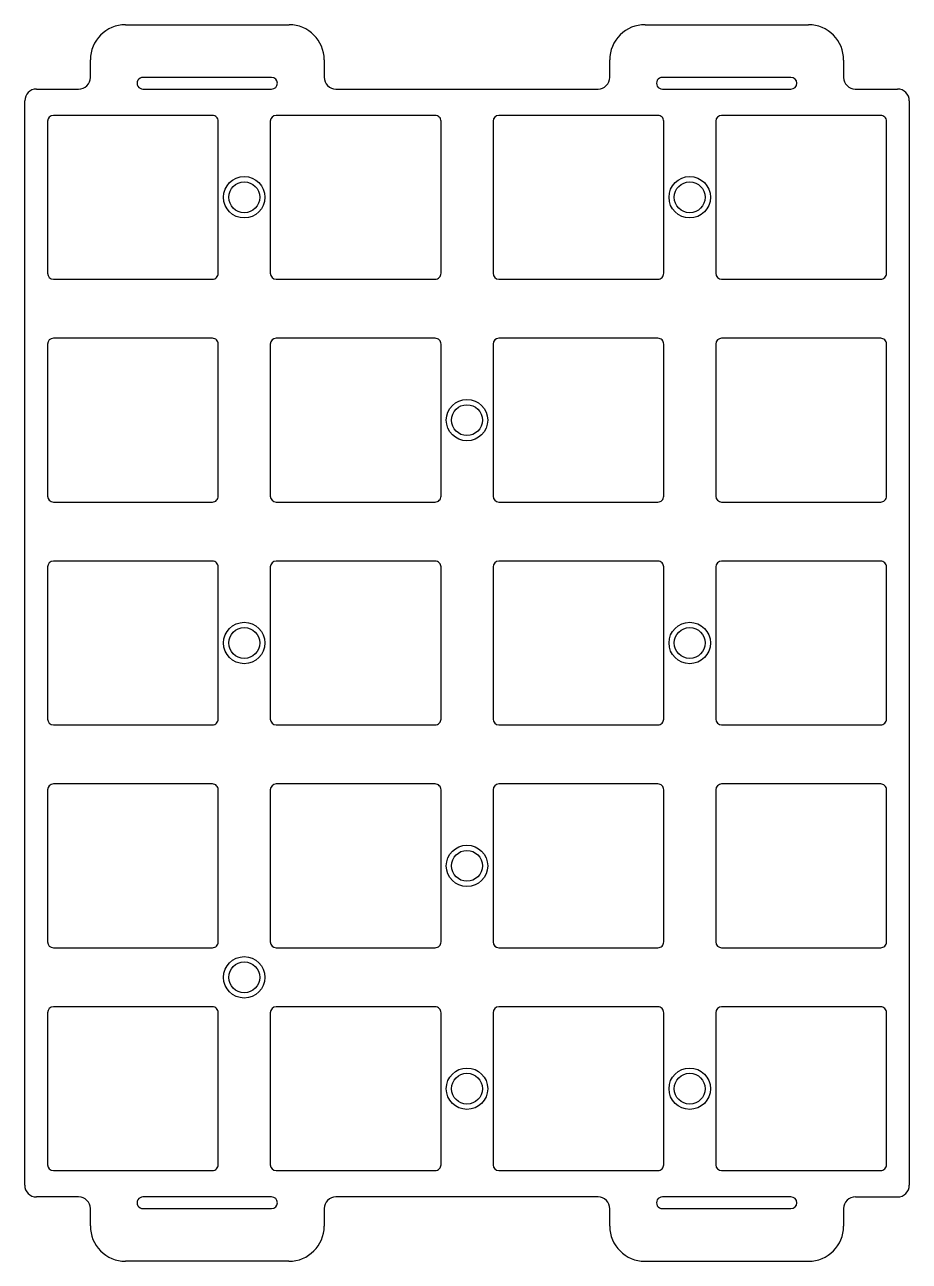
# Model space of a CAD drawing. Header units: millimetres. Extents: x 288 to 364, y -92 to 14.
import ezdxf

# ---------------------------------------------------------------- set-up
doc = ezdxf.new("R2010")
doc.units = ezdxf.units.MM
doc.header["$MEASUREMENT"] = 0

msp = doc.modelspace()

# ---------------------------------------------------------------- linework, layer by layer
for p, q in [((297.02, 13.56), (311.02, 13.56)), ((341.46, 13.56), (355.44, 13.56)), ((294.02, 9.06), (294.02, 10.56)), ((314.02, 10.56), (314.02, 9.07)), ((338.44, 9.06), (338.44, 10.56)), ((358.44, 10.54), (358.44, 9.06)), ((309.52, 9.06), (298.52, 9.06)), ((353.94, 9.06), (342.94, 9.06)), ((289.41, 8.06), (293.01, 8.06)), ((298.52, 8.06), (309.52, 8.06)), ((315.02, 8.06), (337.44, 8.06)), ((342.94, 8.06), (353.94, 8.06)), ((359.44, 8.06), (363.06, 8.06)), ((288.41, -85.64), (288.41, 7.06)), ((364.06, 7.06), (364.06, -85.64)), ((293.02, -86.64), (289.41, -86.64)), ((309.52, -86.64), (298.52, -86.64)), ((337.44, -86.64), (315.02, -86.64)), ((353.94, -86.64), (342.94, -86.64)), ((359.45, -86.64), (363.06, -86.64)), ((294.02, -89.12), (294.02, -87.64)), ((298.52, -87.64), (309.52, -87.64)), ((314.02, -87.64), (314.02, -89.14)), ((338.44, -89.14), (338.44, -87.65)), ((342.94, -87.64), (353.94, -87.64)), ((358.44, -87.64), (358.44, -89.14)), ((311, -92.14), (297.02, -92.14)), ((341.44, -92.14), (355.44, -92.14))]:
    msp.add_line(p, q)
for points in [[(290.36, 5.31), (290.36, -7.69, 0.414212), (290.86, -8.19), (304.46, -8.19, 0.414214), (304.96, -7.69), (304.96, 5.31, 0.414214), (304.46, 5.81), (290.86, 5.81, 0.414212)], [(309.41, 5.31), (309.41, -7.69, 0.414212), (309.91, -8.19), (323.51, -8.19, 0.414214), (324.01, -7.69), (324.01, 5.31, 0.414214), (323.51, 5.81), (309.91, 5.81, 0.414212)], [(328.46, 5.31), (328.46, -7.69, 0.414212), (328.96, -8.19), (342.56, -8.19, 0.414214), (343.06, -7.69), (343.06, 5.31, 0.414214), (342.56, 5.81), (328.96, 5.81, 0.414212)], [(347.51, 5.31), (347.51, -7.69, 0.414212), (348.01, -8.19), (361.61, -8.19, 0.414214), (362.11, -7.69), (362.11, 5.31, 0.414214), (361.61, 5.81), (348.01, 5.81, 0.414212)], [(290.36, -13.74), (290.36, -26.74, 0.414212), (290.86, -27.24), (304.46, -27.24, 0.414214), (304.96, -26.74), (304.96, -13.74, 0.414214), (304.46, -13.24), (290.86, -13.24, 0.414212)], [(309.41, -13.74), (309.41, -26.74, 0.414212), (309.91, -27.24), (323.51, -27.24, 0.414214), (324.01, -26.74), (324.01, -13.74, 0.414214), (323.51, -13.24), (309.91, -13.24, 0.414212)], [(328.46, -13.74), (328.46, -26.74, 0.414212), (328.96, -27.24), (342.56, -27.24, 0.414214), (343.06, -26.74), (343.06, -13.74, 0.414214), (342.56, -13.24), (328.96, -13.24, 0.414212)], [(347.51, -13.74), (347.51, -26.74, 0.414212), (348.01, -27.24), (361.61, -27.24, 0.414214), (362.11, -26.74), (362.11, -13.74, 0.414214), (361.61, -13.24), (348.01, -13.24, 0.414212)], [(290.36, -32.79), (290.36, -45.79, 0.414212), (290.86, -46.29), (304.46, -46.29, 0.414214), (304.96, -45.79), (304.96, -32.79, 0.414214), (304.46, -32.29), (290.86, -32.29, 0.414212)], [(309.41, -32.79), (309.41, -45.79, 0.414212), (309.91, -46.29), (323.51, -46.29, 0.414214), (324.01, -45.79), (324.01, -32.79, 0.414214), (323.51, -32.29), (309.91, -32.29, 0.414212)], [(328.46, -32.79), (328.46, -45.79, 0.414212), (328.96, -46.29), (342.56, -46.29, 0.414214), (343.06, -45.79), (343.06, -32.79, 0.414214), (342.56, -32.29), (328.96, -32.29, 0.414212)], [(347.51, -32.79), (347.51, -45.79, 0.414212), (348.01, -46.29), (361.61, -46.29, 0.414214), (362.11, -45.79), (362.11, -32.79, 0.414214), (361.61, -32.29), (348.01, -32.29, 0.414212)], [(290.36, -51.84), (290.36, -64.84, 0.414212), (290.86, -65.34), (304.46, -65.34, 0.414214), (304.96, -64.84), (304.96, -51.84, 0.414214), (304.46, -51.34), (290.86, -51.34, 0.414212)], [(309.41, -51.84), (309.41, -64.84, 0.414212), (309.91, -65.34), (323.51, -65.34, 0.414214), (324.01, -64.84), (324.01, -51.84, 0.414214), (323.51, -51.34), (309.91, -51.34, 0.414212)], [(328.46, -51.84), (328.46, -64.84, 0.414212), (328.96, -65.34), (342.56, -65.34, 0.414214), (343.06, -64.84), (343.06, -51.84, 0.414214), (342.56, -51.34), (328.96, -51.34, 0.414212)], [(347.51, -51.84), (347.51, -64.84, 0.414212), (348.01, -65.34), (361.61, -65.34, 0.414214), (362.11, -64.84), (362.11, -51.84, 0.414214), (361.61, -51.34), (348.01, -51.34, 0.414212)], [(290.36, -70.89), (290.36, -83.89, 0.414212), (290.86, -84.39), (304.46, -84.39, 0.414214), (304.96, -83.89), (304.96, -70.89, 0.414214), (304.46, -70.39), (290.86, -70.39, 0.414212)], [(309.41, -70.89), (309.41, -83.89, 0.414212), (309.91, -84.39), (323.51, -84.39, 0.414214), (324.01, -83.89), (324.01, -70.89, 0.414214), (323.51, -70.39), (309.91, -70.39, 0.414212)], [(328.46, -70.89), (328.46, -83.89, 0.414212), (328.96, -84.39), (342.56, -84.39, 0.414214), (343.06, -83.89), (343.06, -70.89, 0.414214), (342.56, -70.39), (328.96, -70.39, 0.414212)], [(347.51, -70.89), (347.51, -83.89, 0.414212), (348.01, -84.39), (361.61, -84.39, 0.414214), (362.11, -83.89), (362.11, -70.89, 0.414214), (361.61, -70.39), (348.01, -70.39, 0.414212)]]:
    msp.add_lwpolyline(points, format="xyb", close=True)
for centre, radius in [((307.18, -1.19), 1.77), ((307.18, -1.19), 1.32), ((345.28, -1.19), 1.77), ((345.28, -1.19), 1.32), ((326.23, -20.24), 1.77), ((326.23, -20.24), 1.32), ((307.18, -39.29), 1.77), ((307.18, -39.29), 1.32), ((345.28, -39.29), 1.77), ((345.28, -39.29), 1.32), ((326.23, -58.34), 1.77), ((326.23, -58.34), 1.32), ((307.18, -67.87), 1.77), ((307.18, -67.87), 1.32), ((326.23, -77.39), 1.77), ((326.23, -77.39), 1.32), ((345.28, -77.39), 1.77), ((345.28, -77.39), 1.32)]:
    msp.add_circle(centre, radius)
for centre, radius, start, end in [((297.02, 10.56), 3, 90.0005, 179.9999), ((311.02, 10.56), 3, 0.0001, 89.9999), ((341.44, 10.56), 3, 89.6189, 179.998), ((355.44, 10.56), 3, -0.378, 89.998), ((293.02, 9.06), 1, -90.6521, 0.0004), ((298.52, 8.56), 0.5, 89.9992, 270.0008), ((309.52, 8.56), 0.5, -89.9992, 89.9992), ((315.02, 9.06), 1, 179.3364, 270.0061), ((337.44, 9.06), 1, -90.0034, 0.0004), ((342.94, 8.56), 0.5, 89.9992, 270.0008), ((353.94, 8.56), 0.5, -89.9992, 89.9992), ((359.44, 9.06), 1, 180, 269.9981), ((289.41, 7.06), 1, 89.9996, 179.9996), ((363.06, 7.06), 1, 0.0061, 89.9939), ((289.41, -85.64), 1, 179.9996, 270.0004), ((293.02, -87.64), 1, 0.0026, 89.9996), ((298.52, -87.14), 0.5, 89.9992, 270.0008), ((309.52, -87.14), 0.5, -89.9992, 89.9992), ((315.02, -87.64), 1, 90.0015, 179.9996), ((337.44, -87.64), 1, -0.657, 89.9996), ((342.94, -87.14), 0.5, 89.9992, 270.0008), ((353.94, -87.14), 0.5, -89.9992, 89.9992), ((359.44, -87.64), 1, 89.3422, 179.9996), ((363.06, -85.64), 1, -89.9996, 0.0004), ((297.02, -89.14), 3, 179.6198, 269.9982), ((311, -89.12), 3.02, 270, 359.6199), ((341.44, -89.14), 3, 180.0018, 269.9982), ((355.44, -89.14), 3, -89.9998, 0.0001)]:
    msp.add_arc(centre, radius, start, end)

doc.saveas('drawing.dxf')
